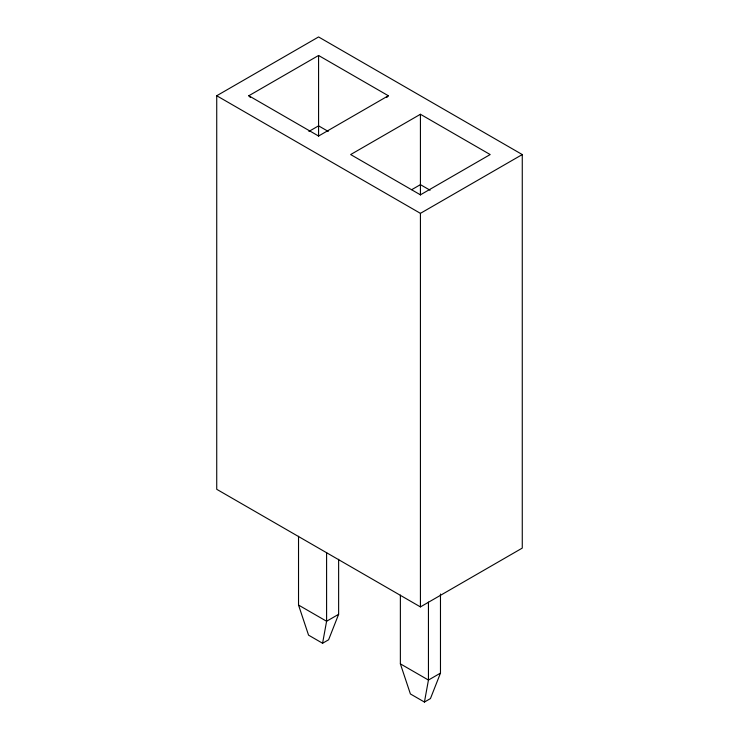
<?xml version="1.0" encoding="UTF-8"?>
<svg xmlns="http://www.w3.org/2000/svg" width="739" height="739" viewBox="0 0 739 739"><rect width="100%" height="100%" fill="white"/><g stroke="black" fill="none" stroke-linecap="round" stroke-linejoin="round"><path stroke-width="1.11" d="M298.528 536.265L298.528 605.056L308.551 635.143L322.583 643.253L326.592 621.259L326.592 552.467M400.372 595.061L400.372 663.853L410.394 693.949L424.435 702.05L428.444 680.056L428.444 602.1M338.628 559.284L338.628 614.312L328.606 639.78L322.583 643.253M440.472 594.008L440.472 673.109L430.449 698.577L424.435 702.05M386.802 97.465L388.344 95.747L318.574 55.471L248.812 95.747L250.355 97.465M216.73 95.747L318.574 36.95L522.27 154.553L522.27 548.098L420.426 606.904L216.73 489.301L216.73 95.747L420.426 213.349L522.27 154.553M308.902 131.431L318.574 125.842L328.255 131.431M388.344 95.747L318.574 136.031L248.812 95.747M420.426 114.268L350.656 154.553L420.426 194.828L490.188 154.553L420.426 114.268L420.426 195.031M411.715 189.674L420.426 184.648L430.098 190.237M338.628 614.312L326.592 621.259L298.528 605.056M440.472 673.109L428.444 680.056L400.372 663.853M420.426 213.349L420.426 606.904M318.574 55.471L318.574 136.225"/></g></svg>
